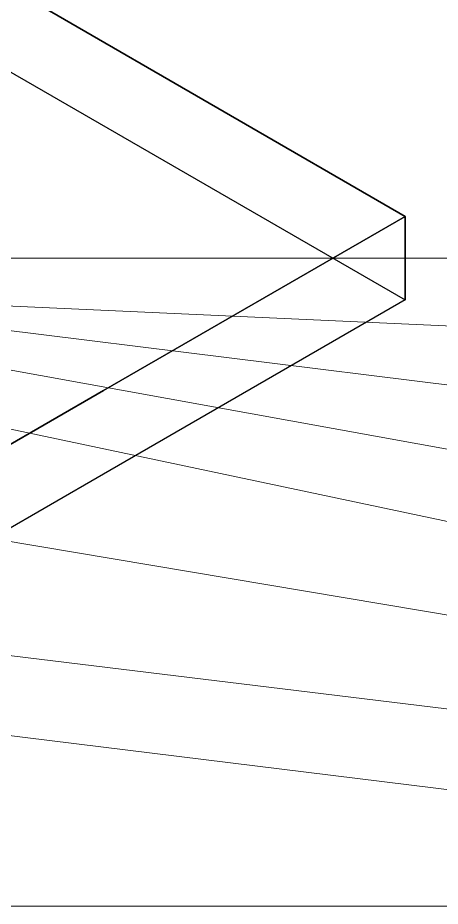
# Model space of a CAD drawing. Header units: metres. Extents: x 0 to 10.2, y 0 to 3.
# Drawn here: x 2.053 to 2.558, y 1.2 to 2.263 of the extents above; entities that cross this region are included whole.
import ezdxf

# ---------------------------------------------------------------- set-up
doc = ezdxf.new("R2010")
doc.units = ezdxf.units.M
doc.header["$LTSCALE"] = 0.25
doc.layers.add('ISO-ARISTAS', color=8, linetype='CONTINUOUS')
doc.layers.add('LLAMADAS', color=30, linetype='CONTINUOUS', lineweight=18)

msp = doc.modelspace()

# ---------------------------------------------------------------- linework, layer by layer
at = {"layer": 'ISO-ARISTAS', "color": 250}
for p, q in [((1.65, 2.425), (2.083, 2.175)), ((1.65, 2.425), (2.083, 2.175)), ((2.516, 2.025), (2.083, 2.275)), ((2.083, 2.275), (2.516, 2.025)), ((2.083, 2.175), (2.516, 1.925)), ((2.083, 2.175), (2.516, 1.925)), ((2.516, 2.025), (2.1552, 1.8167)), ((2.1552, 1.8167), (2.516, 2.025)), ((2.516, 1.925), (2.516, 2.025)), ((2.516, 2.025), (2.516, 1.925)), ((2.516, 1.925), (2.1552, 1.7167)), ((2.516, 1.925), (2.1552, 1.7167)), ((2.1552, 1.8167), (1.7943, 1.6083)), ((1.7943, 1.6083), (2.1552, 1.8167)), ((2.1552, 1.7167), (1.7943, 1.5083)), ((2.1552, 1.7167), (1.7943, 1.5083))]:
    msp.add_line(p, q, dxfattribs=at)
at = {"layer": 'LLAMADAS'}
for p, q in [((2.91, 1.975), (1.5634, 1.975)), ((2.91, 1.7812), (1.7122, 1.9291)), ((2.91, 1.8781), (1.8551, 1.9265)), ((2.91, 1.6844), (1.6994, 1.9035)), ((2.91, 1.5875), (1.8449, 1.8125)), ((2.91, 1.4906), (1.217, 1.775)), ((2.91, 1.3937), (1.65, 1.548)), ((2.91, 1.2969), (1.217, 1.506)), ((2.91, 1.2), (1.1737, 1.2))]:
    msp.add_line(p, q, dxfattribs=at)

doc.saveas('drawing.dxf')
